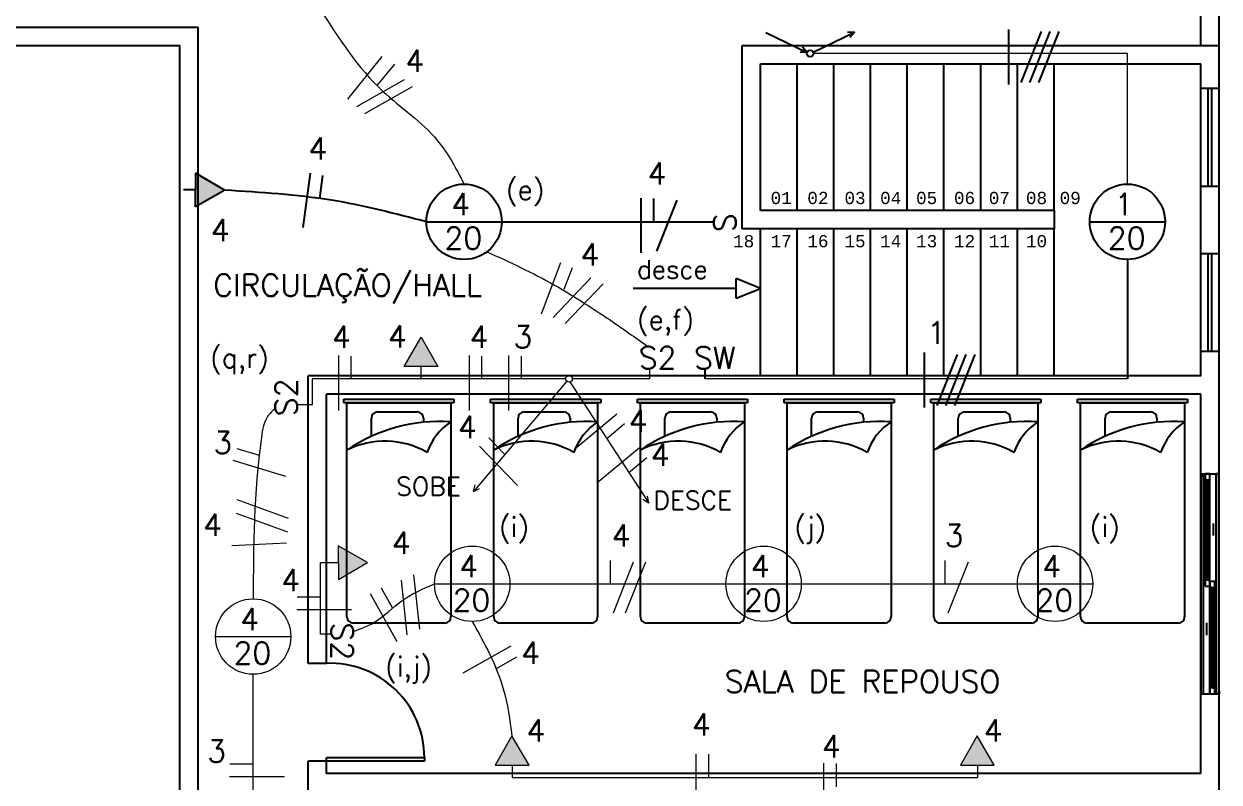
# Model space of a CAD drawing. Extents: x 1.6 to 100.8, y -3.3 to 55.9.
# Drawn here: x 54.38 to 64.16, y 22.83 to 29.03 of the extents above; entities that cross this region are included whole.
import ezdxf

# ---------------------------------------------------------------- set-up
doc = ezdxf.new("R2010")
doc.units = 0
doc.header["$MEASUREMENT"] = 0
doc.layers.get('0').update_dxf_attribs({"linetype": 'CONTINUOUS'})
for name, color, linetype in [('2-MATERIAIS', 2, 'CONTINUOUS'), ('FIACAO', 6, 'CONTINUOUS'), ('Texto', 2, 'CONTINUOUS'), ('Tub_Eletr_parede', 3, 'CONTINUOUS')]:
    doc.layers.add(name, color=color, linetype=linetype)
doc.styles.add('ROMANS', font='romans.shx')
doc.styles.add('style2', font='monotxt.shx', dxfattribs={"height": 2})
doc.styles.add('TXT_TEXTO', font='ROMANS.shx')

msp = doc.modelspace()

# ---------------------------------------------------------------- linework, layer by layer
at = {"color": 8}
for p, q in [((64.1581, 28.8542), (64.1581, 34.8542)), ((64.0081, 28.8542), (64.0081, 29.9042)), ((29.4081, 29.0042), (55.8081, 29.0042)), ((55.8081, 8.2042), (55.8081, 29.0042)), ((29.2581, 28.8542), (55.6581, 28.8542)), ((55.6581, 8.0542), (55.6581, 28.8542)), ((60.2581, 28.8542), (64.1581, 28.8542)), ((60.2581, 27.3542), (60.2581, 28.8542)), ((64.1581, 28.5042), (64.1581, 28.8542)), ((60.4081, 28.7042), (64.0081, 28.7042)), ((60.4081, 27.5042), (60.4081, 28.7042)), ((60.7081, 27.5042), (60.7081, 28.7042)), ((61.0081, 27.5042), (61.0081, 28.7042)), ((61.3081, 27.5042), (61.3081, 28.7042)), ((61.6081, 27.5042), (61.6081, 28.7042)), ((61.9081, 27.5042), (61.9081, 28.7042)), ((62.2081, 27.5042), (62.2081, 28.7042)), ((62.5081, 27.5042), (62.5081, 28.7042)), ((62.8081, 27.5042), (62.8081, 28.7042)), ((64.0081, 28.5042), (64.0081, 28.7042)), ((64.0081, 27.7042), (64.0081, 28.5042)), ((64.0081, 28.5042), (64.1581, 28.5042)), ((64.0681, 27.7042), (64.0681, 28.5042)), ((64.0981, 27.7042), (64.0981, 28.5042)), ((64.1581, 27.7042), (64.1581, 28.5042)), ((64.0081, 27.7042), (64.1581, 27.7042)), ((64.0081, 27.1542), (64.0081, 27.7042)), ((64.1581, 27.1542), (64.1581, 27.7042)), ((62.8081, 27.5042), (60.4081, 27.5042)), ((62.8081, 27.5042), (60.4081, 27.5042)), ((62.8081, 27.5042), (62.8081, 27.3542)), ((62.8081, 27.3542), (60.2581, 27.3542)), ((62.8081, 27.3542), (60.2581, 27.3542)), ((60.4081, 26.1542), (60.4081, 27.3542)), ((60.7081, 26.1542), (60.7081, 27.3542)), ((60.7081, 27.2042), (60.7081, 27.3542)), ((60.7081, 27.2042), (60.7081, 27.3542)), ((61.0081, 26.1542), (61.0081, 27.3542)), ((61.0081, 27.2042), (61.0081, 27.3542)), ((61.0081, 27.2042), (61.0081, 27.3542)), ((61.3081, 26.1542), (61.3081, 27.3542)), ((61.3081, 27.2042), (61.3081, 27.3542)), ((61.3081, 27.2042), (61.3081, 27.3542)), ((61.6081, 26.1542), (61.6081, 27.3542)), ((61.6081, 27.2042), (61.6081, 27.3542)), ((61.6081, 27.2042), (61.6081, 27.3542)), ((61.9081, 26.1542), (61.9081, 27.3542)), ((61.9081, 27.2042), (61.9081, 27.3542)), ((61.9081, 27.2042), (61.9081, 27.3542)), ((62.2081, 26.1542), (62.2081, 27.3542)), ((62.2081, 27.2042), (62.2081, 27.3542)), ((62.2081, 27.2042), (62.2081, 27.3542)), ((62.5081, 26.1542), (62.5081, 27.3542)), ((62.5081, 27.2042), (62.5081, 27.3542)), ((62.5081, 27.2042), (62.5081, 27.3542)), ((62.8081, 26.1542), (62.8081, 27.3542)), ((64.0081, 27.1542), (64.1581, 27.1542)), ((64.0081, 26.3542), (64.0081, 27.1542)), ((64.0681, 26.3542), (64.0681, 27.1542)), ((64.0981, 26.3542), (64.0981, 27.1542)), ((64.1581, 26.3542), (64.1581, 27.1542)), ((60.4081, 26.8682), (60.2081, 26.9482)), ((60.2081, 26.7882), (60.2081, 26.9482)), ((60.2081, 26.8682), (59.3647, 26.8682)), ((60.2081, 26.7882), (60.4081, 26.8682)), ((64.0081, 26.3542), (64.1581, 26.3542)), ((64.0081, 26.1542), (64.0081, 26.3542)), ((64.1581, 25.3542), (64.1581, 26.3542)), ((64.0081, 26.1542), (56.7081, 26.1542)), ((56.7081, 23.8042), (56.7081, 26.1542)), ((64.0081, 26.0042), (56.8581, 26.0042)), ((56.8581, 23.8042), (56.8581, 26.0042)), ((64.0081, 25.3542), (64.0081, 26.0042)), ((57.0003, 25.9631), (57.9003, 25.9631)), ((57.0003, 25.9331), (57.0003, 25.9631)), ((57.9003, 25.9331), (57.0003, 25.9331)), ((57.0253, 25.9331), (57.8753, 25.9331)), ((57.0253, 24.1831), (57.0253, 25.9331)), ((57.8753, 25.9331), (57.8753, 24.1831)), ((57.9003, 25.9631), (57.9003, 25.9331)), ((58.2003, 25.9631), (59.1003, 25.9631)), ((58.2003, 25.9331), (58.2003, 25.9631)), ((59.1003, 25.9331), (58.2003, 25.9331)), ((58.2253, 25.9331), (59.0753, 25.9331)), ((58.2253, 24.1831), (58.2253, 25.9331)), ((59.0753, 25.9331), (59.0753, 24.1831)), ((59.1003, 25.9631), (59.1003, 25.9331)), ((59.4003, 25.9631), (60.3003, 25.9631)), ((59.4003, 25.9331), (59.4003, 25.9631)), ((60.3003, 25.9331), (59.4003, 25.9331)), ((59.4253, 25.9331), (60.2753, 25.9331)), ((59.4253, 24.1831), (59.4253, 25.9331)), ((60.2753, 25.9331), (60.2753, 24.1831)), ((60.3003, 25.9631), (60.3003, 25.9331)), ((60.6003, 25.9631), (61.5003, 25.9631)), ((60.6003, 25.9331), (60.6003, 25.9631)), ((61.5003, 25.9331), (60.6003, 25.9331)), ((60.6253, 25.9331), (61.4753, 25.9331)), ((60.6253, 24.1831), (60.6253, 25.9331)), ((61.4753, 25.9331), (61.4753, 24.1831)), ((61.5003, 25.9631), (61.5003, 25.9331)), ((61.8003, 25.9631), (62.7003, 25.9631)), ((61.8003, 25.9331), (61.8003, 25.9631)), ((62.7003, 25.9331), (61.8003, 25.9331)), ((61.8253, 25.9331), (62.6753, 25.9331)), ((61.8253, 24.1831), (61.8253, 25.9331)), ((62.6753, 25.9331), (62.6753, 24.1831)), ((62.7003, 25.9631), (62.7003, 25.9331)), ((63.0003, 25.9631), (63.9003, 25.9631)), ((63.0003, 25.9331), (63.0003, 25.9631)), ((63.9003, 25.9331), (63.0003, 25.9331)), ((63.0253, 25.9331), (63.8753, 25.9331)), ((63.0253, 24.1831), (63.0253, 25.9331)), ((63.8753, 25.9331), (63.8753, 24.1831)), ((63.9003, 25.9631), (63.9003, 25.9331)), ((64.0081, 25.5542), (64.0081, 25.9042)), ((57.2252, 25.6661), (57.2252, 25.8092)), ((57.2752, 25.8592), (57.6, 25.8592)), ((57.65, 25.8092), (57.65, 25.7738)), ((58.4252, 25.6661), (58.4252, 25.8092)), ((58.4752, 25.8592), (58.8, 25.8592)), ((58.85, 25.8092), (58.85, 25.7738)), ((59.6252, 25.6661), (59.6252, 25.8092)), ((59.6752, 25.8592), (60, 25.8592)), ((60.05, 25.8092), (60.05, 25.7738)), ((60.8252, 25.6661), (60.8252, 25.8092)), ((60.8752, 25.8592), (61.2, 25.8592)), ((61.25, 25.8092), (61.25, 25.7738)), ((62.0252, 25.6661), (62.0252, 25.8092)), ((62.0752, 25.8592), (62.4, 25.8592)), ((62.45, 25.8092), (62.45, 25.7738)), ((63.2252, 25.6661), (63.2252, 25.8092)), ((63.2752, 25.8592), (63.6, 25.8592)), ((63.65, 25.8092), (63.65, 25.7738)), ((64.0081, 25.3542), (64.0081, 25.4042)), ((64.0081, 25.3542), (64.1581, 25.3542)), ((64.0081, 25.3312), (64.0081, 25.3542)), ((64.0081, 25.3542), (64.0311, 25.3542)), ((64.0081, 23.5542), (64.0081, 25.3512)), ((64.0111, 25.3312), (64.0081, 25.3312)), ((64.0111, 23.5572), (64.0111, 25.3512)), ((64.0311, 25.3512), (64.0111, 25.3512)), ((64.0111, 25.3512), (64.0111, 25.3312)), ((64.0311, 25.3542), (64.0311, 25.3512)), ((64.0311, 23.5572), (64.0311, 25.3512)), ((64.0431, 25.3542), (64.0431, 24.4342)), ((64.0831, 25.3542), (64.0431, 25.3542)), ((64.0431, 25.3542), (64.0431, 25.3042)), ((64.0831, 23.5542), (64.0831, 25.3542)), ((64.0831, 25.3042), (64.0831, 25.3542)), ((64.1351, 25.3542), (64.1351, 25.3512)), ((64.1581, 25.3542), (64.1351, 25.3542)), ((64.1351, 23.5572), (64.1351, 25.3512)), ((64.1351, 25.3512), (64.1551, 25.3512)), ((64.1551, 23.5572), (64.1551, 25.3512)), ((64.1551, 25.3512), (64.1551, 25.3312)), ((64.1551, 25.3312), (64.1581, 25.3312)), ((64.1581, 25.3312), (64.1581, 25.3542)), ((64.1581, 23.5572), (64.1581, 25.3512)), ((64.0431, 25.3042), (64.0431, 25.3012)), ((64.0581, 25.3042), (64.0431, 25.3042)), ((64.0431, 25.3042), (64.0831, 25.3042)), ((64.0431, 25.3012), (64.0551, 25.3012)), ((64.0551, 25.3012), (64.0551, 25.2812)), ((64.0551, 25.2812), (64.0581, 25.2812)), ((64.0581, 25.3042), (64.0681, 25.3042)), ((64.0581, 24.4842), (64.0581, 25.3042)), ((64.0581, 25.2812), (64.0581, 25.3042)), ((64.0681, 25.3042), (64.0681, 24.4842)), ((64.0681, 25.2812), (64.0681, 25.3042)), ((64.0681, 25.3042), (64.0831, 25.3042)), ((64.0711, 25.2812), (64.0681, 25.2812)), ((64.0831, 25.3012), (64.0711, 25.3012)), ((64.0711, 25.3012), (64.0711, 25.2812)), ((64.0831, 25.3042), (64.0831, 25.3012)), ((64.11, 24.9478), (64.11, 24.8978)), ((64.11, 24.8978), (64.11, 24.8478)), ((64.0431, 24.4842), (64.0431, 24.4872)), ((64.0431, 24.4872), (64.0551, 24.4872)), ((64.0581, 24.4842), (64.0431, 24.4842)), ((64.0831, 24.4842), (64.0431, 24.4842)), ((64.0431, 24.4842), (64.0431, 24.4342)), ((64.0551, 24.4872), (64.0551, 24.5072)), ((64.0551, 24.5072), (64.0581, 24.5072)), ((64.0581, 24.5072), (64.0581, 24.4842)), ((64.0681, 24.4842), (64.0581, 24.4842)), ((64.0711, 24.5072), (64.0681, 24.5072)), ((64.0681, 24.5072), (64.0681, 24.4842)), ((64.0681, 24.4842), (64.0831, 24.4842)), ((64.0711, 24.4872), (64.0711, 24.5072)), ((64.0831, 24.4872), (64.0711, 24.4872)), ((64.0831, 24.4842), (64.0831, 24.4872)), ((64.0831, 24.4342), (64.0831, 24.4842)), ((64.1231, 24.4742), (64.0831, 24.4742)), ((64.0831, 24.4742), (64.0831, 24.4242)), ((64.1231, 23.5542), (64.1231, 24.4742)), ((64.1231, 24.4242), (64.1231, 24.4742)), ((64.0431, 24.4342), (64.0831, 24.4342)), ((64.0831, 24.4242), (64.0831, 24.4212)), ((64.0981, 24.4242), (64.0831, 24.4242)), ((64.0831, 24.4242), (64.1231, 24.4242)), ((64.0831, 24.4212), (64.0951, 24.4212)), ((64.0951, 24.4212), (64.0951, 24.4012)), ((64.0951, 24.4012), (64.0981, 24.4012)), ((64.0981, 24.4242), (64.1081, 24.4242)), ((64.0981, 23.6042), (64.0981, 24.4242)), ((64.0981, 24.4012), (64.0981, 24.4242)), ((64.1081, 24.4242), (64.1081, 23.6042)), ((64.1081, 24.4012), (64.1081, 24.4242)), ((64.1081, 24.4242), (64.1231, 24.4242)), ((64.1111, 24.4012), (64.1081, 24.4012)), ((64.1231, 24.4212), (64.1111, 24.4212)), ((64.1111, 24.4212), (64.1111, 24.4012)), ((64.1231, 24.4242), (64.1231, 24.4212)), ((57.8253, 24.1331), (57.0753, 24.1331)), ((59.0253, 24.1331), (58.2753, 24.1331)), ((60.2253, 24.1331), (59.4753, 24.1331)), ((61.4253, 24.1331), (60.6753, 24.1331)), ((62.6253, 24.1331), (61.8753, 24.1331)), ((63.8253, 24.1331), (63.0753, 24.1331)), ((64.0573, 24.0846), (64.0573, 24.1346)), ((64.0573, 24.0346), (64.0573, 24.0846)), ((56.8581, 23.8042), (56.7081, 23.8042)), ((64.0111, 23.5772), (64.0081, 23.5772)), ((64.0081, 23.5772), (64.0081, 23.5542)), ((64.0111, 23.5572), (64.0111, 23.5772)), ((64.0831, 23.6042), (64.0831, 23.6072)), ((64.0831, 23.6072), (64.0951, 23.6072)), ((64.0981, 23.6042), (64.0831, 23.6042)), ((64.1231, 23.6042), (64.0831, 23.6042)), ((64.0831, 23.6042), (64.0831, 23.5542)), ((64.0951, 23.6072), (64.0951, 23.6272)), ((64.0951, 23.6272), (64.0981, 23.6272)), ((64.0981, 23.6272), (64.0981, 23.6042)), ((64.1081, 23.6042), (64.0981, 23.6042)), ((64.1111, 23.6272), (64.1081, 23.6272)), ((64.1081, 23.6272), (64.1081, 23.6042)), ((64.1081, 23.6042), (64.1231, 23.6042)), ((64.1111, 23.6072), (64.1111, 23.6272)), ((64.1231, 23.6072), (64.1111, 23.6072)), ((64.1231, 23.6042), (64.1231, 23.6072)), ((64.1231, 23.5542), (64.1231, 23.6042)), ((64.1551, 23.5572), (64.1551, 23.5772)), ((64.1551, 23.5772), (64.1581, 23.5772)), ((64.1581, 23.5772), (64.1581, 23.5542)), ((64.0081, 23.5542), (64.1581, 23.5542)), ((64.0081, 22.9042), (64.0081, 23.5542)), ((64.0081, 22.9042), (64.0081, 23.5542)), ((64.0081, 23.5542), (64.0311, 23.5542)), ((64.0311, 23.5572), (64.0111, 23.5572)), ((64.0311, 23.5542), (64.0311, 23.5572)), ((64.0831, 23.5542), (64.1231, 23.5542)), ((64.1351, 23.5542), (64.1351, 23.5572)), ((64.1351, 23.5572), (64.1551, 23.5572)), ((64.1581, 23.5542), (64.1351, 23.5542)), ((64.1581, 9.1042), (64.1581, 23.5542)), ((56.7081, 10.8542), (56.7081, 23.0042)), ((56.8581, 23.0042), (56.7081, 23.0042)), ((56.8581, 23.0042), (56.8581, 23.0342)), ((56.8581, 23.0342), (57.6581, 23.0342)), ((56.8581, 22.9042), (56.8581, 23.0042)), ((57.6581, 23.0042), (56.8581, 23.0042)), ((57.6581, 23.0342), (57.6581, 23.0042)), ((64.0081, 22.9042), (56.8581, 22.9042))]:
    msp.add_line(p, q, dxfattribs=at)
at = {"color": 8, "linetype": 'Continuous', "lineweight": 15, "ltscale": 0.5}
msp.add_line((64.0148, 26.1542), (56.7148, 26.1542), dxfattribs=at)
at = {"color": 8}
for centre, radius, start, end in [((57.2752, 25.8092), 0.05, 90, 180), ((57.6, 25.8092), 0.05, 0, 90), ((58.4752, 25.8092), 0.05, 90, 180), ((58.8, 25.8092), 0.05, 0, 90), ((59.6752, 25.8092), 0.05, 90, 180), ((60, 25.8092), 0.05, 0, 90), ((60.8752, 25.8092), 0.05, 90, 180), ((61.2, 25.8092), 0.05, 0, 90), ((62.0752, 25.8092), 0.05, 90, 180), ((62.4, 25.8092), 0.05, 0, 90), ((63.2752, 25.8092), 0.05, 90, 180), ((63.6, 25.8092), 0.05, 0, 90), ((57.7854, 24.4263), 1.3543, 86.19577, 124.14544), ((58.1528, 25.3594), 0.502, 123.56918, 160.32601), ((58.9854, 24.4263), 1.3543, 86.19577, 124.14544), ((59.3528, 25.3594), 0.502, 123.56918, 160.32601), ((60.1854, 24.4263), 1.3543, 86.19577, 124.14544), ((60.5528, 25.3594), 0.502, 123.56918, 160.32601), ((61.3854, 24.4263), 1.3543, 86.19577, 124.14544), ((61.7528, 25.3594), 0.502, 123.56918, 160.32601), ((62.5854, 24.4263), 1.3543, 86.19577, 124.14544), ((62.9528, 25.3594), 0.502, 123.56918, 160.32601), ((63.7854, 24.4263), 1.3543, 86.19577, 124.14544), ((64.1528, 25.3594), 0.502, 123.56918, 160.32601), ((57.3352, 24.9253), 0.6947, 60.22476, 116.49122), ((57.2752, 25.6661), 0.05, 180, 187.60287), ((58.5352, 24.9253), 0.6947, 60.22476, 116.49122), ((58.4752, 25.6661), 0.05, 180, 187.60287), ((59.7352, 24.9253), 0.6947, 60.22476, 116.49122), ((59.6752, 25.6661), 0.05, 180, 187.60287), ((60.9352, 24.9253), 0.6947, 60.22476, 116.49122), ((60.8752, 25.6661), 0.05, 180, 187.60287), ((62.1352, 24.9253), 0.6947, 60.22476, 116.49122), ((62.0752, 25.6661), 0.05, 180, 187.60287), ((63.3352, 24.9253), 0.6947, 60.22476, 116.49122), ((63.2752, 25.6661), 0.05, 180, 187.60287), ((57.0753, 24.1831), 0.05, 180, 270), ((57.8253, 24.1831), 0.05, 270, 0), ((58.2753, 24.1831), 0.05, 180, 270), ((59.0253, 24.1831), 0.05, 270, 0), ((59.4753, 24.1831), 0.05, 180, 270), ((60.2253, 24.1831), 0.05, 270, 0), ((60.6753, 24.1831), 0.05, 180, 270), ((61.4253, 24.1831), 0.05, 270, 0), ((61.8753, 24.1831), 0.05, 180, 270), ((62.6253, 24.1831), 0.05, 270, 0), ((63.0753, 24.1831), 0.05, 180, 270), ((63.8253, 24.1831), 0.05, 270, 0), ((56.8875, 23.0342), 0.7706, 0, 92.18938)]:
    msp.add_arc(centre, radius, start, end, dxfattribs=at)
msp.add_solid([(60.2081, 26.7882), (60.2081, 26.9482), (60.4081, 26.8682), (60.2081, 26.7882)], dxfattribs=at)
at = {"layer": '2-MATERIAIS', "color": 4}
msp.add_line((55.7888, 27.6725), (55.6888, 27.6725), dxfattribs=at)
at = {"layer": '2-MATERIAIS', "linetype": 'Continuous'}
for p, q in [((57.675, 27.413), (58.2912, 27.413)), ((63.1, 27.413), (63.7162, 27.413))]:
    msp.add_line(p, q, dxfattribs=at)
at = {"layer": '2-MATERIAIS', "color": 4, "lineweight": 15}
for p, q in [((57.6306, 26.2302), (57.6306, 26.1302)), ((56.9545, 24.6261), (56.8545, 24.6261)), ((58.3765, 22.9723), (58.3765, 22.8723)), ((62.1809, 22.9723), (62.1809, 22.8723))]:
    msp.add_line(p, q, dxfattribs=at)
at = {"layer": '2-MATERIAIS', "linetype": 'Continuous', "lineweight": 15}
for p, q in [((57.7416, 24.4542), (58.3579, 24.4542)), ((60.125, 24.4542), (60.7412, 24.4542)), ((62.5083, 24.4542), (63.1246, 24.4542)), ((55.95, 24.0229), (56.5662, 24.0229))]:
    msp.add_line(p, q, dxfattribs=at)
at = {"layer": '2-MATERIAIS', "color": 4}
msp.add_lwpolyline([(55.7877, 27.5347), (55.7899, 27.8103), (56.0275, 27.6706)], close=True, dxfattribs=at)
at = {"layer": '2-MATERIAIS', "color": 4, "lineweight": 15}
for points in [[(57.7685, 26.2292), (57.4928, 26.2313), (57.6325, 26.469)], [(56.9534, 24.764), (56.9556, 24.4883), (57.1932, 24.628)], [(58.2386, 22.9713), (58.5143, 22.9734), (58.3746, 23.211)], [(62.0431, 22.9713), (62.3187, 22.9734), (62.179, 23.211)]]:
    msp.add_lwpolyline(points, close=True, dxfattribs=at)
at = {"layer": '2-MATERIAIS', "linetype": 'Continuous'}
for centre in [(57.9831, 27.413), (63.4081, 27.413)]:
    msp.add_circle(centre, 0.3081, dxfattribs=at)
at = {"layer": '2-MATERIAIS', "linetype": 'Continuous', "lineweight": 15}
for centre in [(58.0498, 24.4542), (60.4331, 24.4542), (62.8164, 24.4542), (56.2581, 24.0229)]:
    msp.add_circle(centre, 0.3081, dxfattribs=at)
at = {"layer": '2-MATERIAIS', "color": 4}
msp.add_solid([(55.7877, 27.5347), (56.0275, 27.6706), (55.7899, 27.8103)], dxfattribs=at)
at = {"layer": '2-MATERIAIS', "color": 4, "lineweight": 15}
for points in [[(57.7685, 26.2292), (57.6325, 26.469), (57.4928, 26.2313)], [(56.9534, 24.764), (57.1932, 24.628), (56.9556, 24.4883)], [(58.2386, 22.9713), (58.3746, 23.211), (58.5143, 22.9734)], [(62.0431, 22.9713), (62.179, 23.211), (62.3187, 22.9734)]]:
    msp.add_solid(points, dxfattribs=at)
at = {"layer": 'FIACAO'}
for p, q in [((62.435, 28.9834), (62.435, 28.535)), ((62.7025, 28.9674), (62.5374, 28.5505)), ((62.7732, 28.9674), (62.6081, 28.5505)), ((62.8474, 28.9674), (62.6823, 28.5505)), ((56.7249, 27.8091), (56.6642, 27.3648)), ((56.8254, 27.7917), (56.7997, 27.6038)), ((59.4298, 27.6062), (59.4298, 27.1578)), ((59.5317, 27.6025), (59.5317, 27.413)), ((59.722, 27.5902), (59.5569, 27.1732)), ((61.7472, 26.3443), (61.7472, 25.8959)), ((62.0147, 26.3283), (61.8496, 25.9114)), ((62.0854, 26.3283), (61.9203, 25.9114)), ((62.1596, 26.3283), (61.9945, 25.9114))]:
    msp.add_line(p, q, dxfattribs=at)
at = {"layer": 'FIACAO', "lineweight": 15}
for p, q in [((57.3107, 28.7636), (57.0286, 28.4151)), ((57.4133, 28.7021), (57.2708, 28.5261)), ((57.4927, 28.5735), (57.1021, 28.3534)), ((57.5591, 28.5146), (57.1684, 28.2945)), ((58.773, 27.0771), (58.6135, 26.658)), ((58.8669, 27.0374), (58.7995, 26.8603)), ((59.0203, 26.9545), (58.7105, 26.6303)), ((59.1201, 26.9047), (58.8103, 26.5804)), ((56.9556, 26.3195), (56.9556, 25.8711)), ((57.0576, 26.3159), (57.0576, 26.1263)), ((58.0235, 26.3195), (58.0235, 25.8711)), ((58.1254, 26.3159), (58.1254, 26.1263)), ((58.3477, 26.3195), (58.3477, 25.8711)), ((58.4496, 26.3159), (58.4496, 26.1263)), ((59.2333, 25.8414), (58.888, 25.5553)), ((59.2955, 25.7606), (59.1495, 25.6396)), ((58.1858, 25.648), (58.3173, 25.5115)), ((56.1257, 25.5606), (56.3072, 25.506)), ((58.1098, 25.5799), (58.421, 25.2569)), ((59.4144, 25.5637), (59.0691, 25.2776)), ((56.0928, 25.4641), (56.5222, 25.3348)), ((59.4766, 25.4829), (59.3306, 25.362)), ((56.124, 25.1425), (56.5455, 24.9895)), ((56.1185, 25.031), (56.5401, 24.8781)), ((56.0836, 24.7664), (56.5314, 24.7893)), ((59.1767, 24.6437), (59.1767, 24.4542)), ((61.9145, 24.6437), (61.9145, 24.4542)), ((59.367, 24.6314), (59.2018, 24.2145)), ((59.467, 24.6314), (59.3019, 24.2145)), ((62.1048, 24.6314), (61.9397, 24.2145)), ((57.4674, 24.4844), (57.5162, 24.0386)), ((57.5698, 24.5287), (57.6186, 24.0829)), ((56.6189, 24.347), (56.8085, 24.347)), ((57.2144, 24.374), (57.4325, 23.9822)), ((57.3052, 24.4204), (57.3974, 24.2548)), ((56.6153, 24.245), (57.0637, 24.245)), ((58.3647, 23.9443), (57.9737, 23.7247)), ((58.4114, 23.8536), (58.2461, 23.7608)), ((56.0685, 22.9826), (56.2581, 22.9826)), ((59.8795, 23.0656), (59.8795, 22.6171)), ((59.9815, 23.0619), (59.9815, 22.8723)), ((60.9238, 22.9889), (60.9238, 22.5405)), ((61.0258, 22.9853), (61.0258, 22.7957)), ((56.0649, 22.8807), (56.5133, 22.8807))]:
    msp.add_line(p, q, dxfattribs=at)
at = {"layer": 'Texto', "color": 4}
for p, q in [((60.4497, 28.96), (60.7881, 28.7971)), ((60.837, 28.7994), (61.1755, 28.9624)), ((61.1755, 28.9624), (61.1183, 28.9598)), ((61.1755, 28.9624), (61.1388, 28.9185)), ((60.7881, 28.7971), (60.7515, 28.841)), ((60.7881, 28.7971), (60.731, 28.7997))]:
    msp.add_line(p, q, dxfattribs=at)
at = {"layer": 'Texto', "color": 4, "lineweight": 15}
for p, q in [((58.8242, 26.1091), (58.0593, 25.2073)), ((58.847, 26.1035), (59.493, 25.1131)), ((58.0593, 25.2073), (58.075, 25.2623)), ((58.0593, 25.2073), (58.1105, 25.2329)), ((59.493, 25.1131), (59.4447, 25.1437)), ((59.493, 25.1131), (59.483, 25.1694))]:
    msp.add_line(p, q, dxfattribs=at)
at = {"layer": 'Texto', "color": 4}
msp.add_circle((60.8131, 28.7871), 0.0269, dxfattribs=at)
at = {"layer": 'Texto', "color": 4, "lineweight": 15}
msp.add_circle((58.8414, 26.1297), 0.0269, dxfattribs=at)
at = {"layer": 'Tub_Eletr_parede', "lineweight": 15}
for p, q in [((63.4081, 28.7871), (60.84, 28.7871)), ((63.4081, 27.7211), (63.4081, 28.7871)), ((59.4987, 26.2135), (59.4987, 26.1297)), ((58.8145, 26.1299), (56.7437, 26.1302)), ((56.7437, 25.9188), (56.7437, 26.1302)), ((59.4987, 26.1297), (58.8682, 26.1297)), ((63.4081, 26.1297), (59.9533, 26.1297)), ((56.6162, 25.9188), (56.7437, 25.9188)), ((56.8085, 24.0435), (56.8085, 24.6261)), ((56.8545, 24.6261), (56.8085, 24.6261)), ((58.3579, 24.4542), (60.125, 24.4542)), ((60.7412, 24.4542), (62.5083, 24.4542)), ((56.8974, 24.0435), (56.8085, 24.0435)), ((56.2581, 20.0686), (56.2581, 23.7148)), ((58.3765, 22.8723), (62.1809, 22.8723))]:
    msp.add_line(p, q, dxfattribs=at)
at = {"layer": 'Tub_Eletr_parede'}
for p, q in [((58.2912, 27.413), (60.0233, 27.413)), ((63.4081, 27.1048), (63.4081, 26.1297)), ((59.9533, 26.2137), (59.9533, 26.1297))]:
    msp.add_line(p, q, dxfattribs=at)
at = {"layer": 'Tub_Eletr_parede', "lineweight": 15}
for points in [[(56.8081, 29.146), (57.3171, 28.4812), (57.7643, 28.0781), (57.9831, 27.7211)], [(58.1699, 27.1679), (58.7224, 26.8958), (58.974, 26.743), (59.3319, 26.5035), (59.4833, 26.3958)], [(56.4372, 25.8853), (56.3813, 25.8294), (56.3254, 25.6507), (56.2581, 24.3311)], [(57.0754, 24.0632), (57.2681, 24.1521), (57.4658, 24.31), (57.7416, 24.4542)], [(58.0498, 24.146), (58.3041, 23.5972), (58.3746, 23.211)]]:
    msp.add_spline(points, degree=3, dxfattribs=at)
at = {"layer": 'Tub_Eletr_parede'}
msp.add_spline([(57.675, 27.413), (56.8978, 27.589), (56.0275, 27.6706)], degree=3, dxfattribs=at)

# ---------------------------------------------------------------- texts
at = {"color": 8}
for s, height, style, p in [('01', 0.1, 'style2', (60.49, 27.5573)), ('02', 0.1, 'style2', (60.7905, 27.5573)), ('03', 0.1, 'style2', (61.0941, 27.5573)), ('04', 0.1, 'style2', (61.3854, 27.5573)), ('05', 0.1, 'style2', (61.6797, 27.5573)), ('06', 0.1, 'style2', (61.9895, 27.5573)), ('07', 0.1, 'style2', (62.2746, 27.5573)), ('08', 0.1, 'style2', (62.5782, 27.5573)), ('09', 0.1, 'style2', (62.854, 27.5573)), ('18', 0.1, 'style2', (60.1832, 27.2044)), ('17', 0.1, 'style2', (60.49, 27.2044)), ('16', 0.1, 'style2', (60.7905, 27.2044)), ('15', 0.1, 'style2', (61.0941, 27.2044)), ('14', 0.1, 'style2', (61.3854, 27.2044)), ('13', 0.1, 'style2', (61.6797, 27.2044)), ('12', 0.1, 'style2', (61.9895, 27.2044)), ('11', 0.1, 'style2', (62.2746, 27.2044)), ('10', 0.1, 'style2', (62.5782, 27.2044)), ('desce', 0.15, 'ROMANS', (59.3967, 26.9484)), ('CIRCULAÇÃO/HALL', 0.18, 'ROMANS', (55.9318, 26.8043)), ('SALA DE REPOUSO', 0.18, 'ROMANS', (60.1154, 23.5658))]:
    msp.add_text(s, height=height, dxfattribs=dict(at, style=style)).set_placement(p)
at = {"layer": 'Texto', "lineweight": 15, "style": 'TXT_TEXTO'}
for s, height, p in [('4', 0.18, (57.5029, 28.6388)), ('4', 0.18, (58.9353, 27.0566)), ('4', 0.18, (56.903, 26.3826)), ('4', 0.18, (57.3606, 26.3858)), ('4', 0.18, (58.0286, 26.3826)), ('3', 0.18, (58.3872, 26.3826)), ('4', 0.18, (57.9324, 25.6457)), ('4', 0.18, (59.3294, 25.696)), ('3', 0.18, (55.932, 25.518)), ('4', 0.18, (59.5105, 25.4183)), ('SOBE', 0.15, (57.4279, 25.1752)), ('DESCE', 0.15, (59.5314, 25.0615)), ('4', 0.18, (55.8486, 24.8459)), ('4', 0.18, (59.1905, 24.7592)), ('3', 0.18, (61.9131, 24.7592)), ('4', 0.18, (57.3917, 24.6999)), ('4', 0.18, (57.9444, 24.5073)), ('4', 0.18, (60.3277, 24.5073)), ('4', 0.18, (62.7111, 24.5073)), ('4', 0.18, (56.488, 24.3939)), ('20', 0.18, (57.8892, 24.2295)), ('20', 0.18, (60.2726, 24.2295)), ('20', 0.18, (62.6559, 24.2295)), ('4', 0.18, (56.1527, 24.0761)), ('20', 0.18, (56.0976, 23.7982)), ('4', 0.18, (58.4494, 23.8005)), ('4', 0.18, (59.8472, 23.2154)), ('4', 0.18, (58.4929, 23.1658)), ('4', 0.18, (62.2328, 23.1658)), ('3', 0.18, (55.8824, 22.9974)), ('4', 0.18, (60.9095, 23.0362))]:
    msp.add_text(s, height=height, dxfattribs=at).set_placement(p)
at = {"layer": 'Texto', "style": 'TXT_TEXTO'}
for s, p in [('4', (56.7101, 27.9228)), ('4', (59.4844, 27.718)), ('4', (57.8777, 27.4661)), ('1', (63.3027, 27.4661)), ('4', (55.9113, 27.2544)), ('20', (57.8226, 27.1883)), ('20', (63.2476, 27.1883)), ('1', (61.7692, 26.416))]:
    msp.add_text(s, height=0.18, dxfattribs=at).set_placement(p)
at = {"layer": 'Texto', "color": 4, "lineweight": 15, "style": 'TXT_TEXTO'}
for s, height, p in [('(e)', 0.16, (58.3251, 27.5935)), ('(e,f)', 0.16, (59.3962, 26.5328)), ('(q,r)', 0.16, (55.9052, 26.2202)), ('S2', 0.18, (59.4109, 26.2124)), ('(i)', 0.16, (58.2679, 24.838)), ('(j)', 0.16, (60.6835, 24.838)), ('(i)', 0.16, (63.099, 24.838)), ('(i,j)', 0.16, (57.3365, 23.6959))]:
    msp.add_text(s, height=height, dxfattribs=at).set_placement(p)
at = {"layer": 'Texto', "color": 4, "style": 'TXT_TEXTO'}
msp.add_text('S', height=0.18, rotation=90, dxfattribs=at).set_placement((60.2052, 27.328))
msp.add_text('SW', height=0.18, dxfattribs=at).set_placement((59.8643, 26.2111))
at = {"layer": 'Texto', "color": 4, "lineweight": 15, "style": 'TXT_TEXTO'}
for rotation, p in [(90, (56.6173, 25.8236)), (270, (56.8971, 24.1389))]:
    msp.add_text('S2', height=0.18, rotation=rotation, dxfattribs=at).set_placement(p)

doc.saveas('drawing.dxf')
